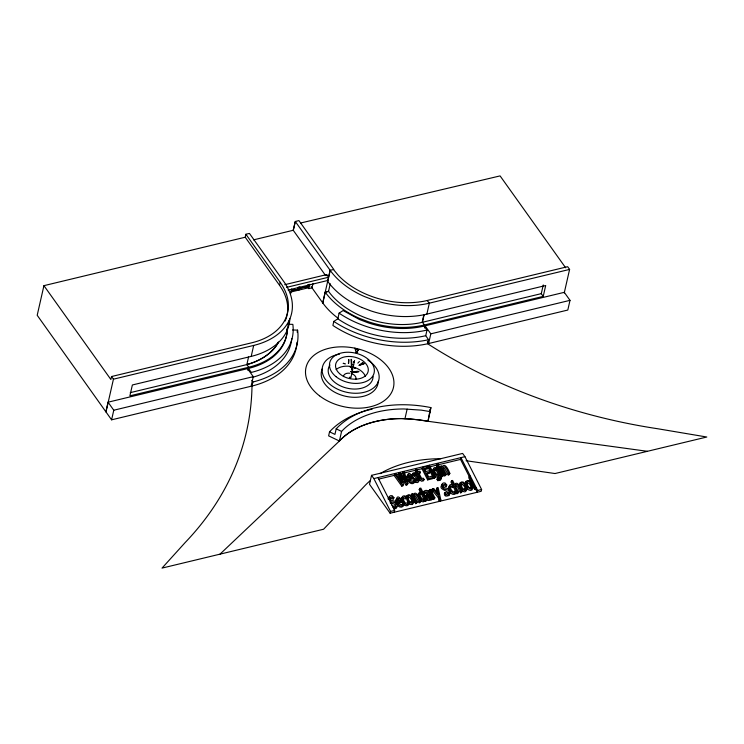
<?xml version="1.0" encoding="UTF-8"?>
<svg xmlns="http://www.w3.org/2000/svg" width="744" height="744" viewBox="0 0 744 744"><rect width="100%" height="100%" fill="white"/><g stroke="black" fill="none" stroke-linecap="round" stroke-linejoin="round"><path stroke-width="1.12" d="M357.111 349.978L356.506 349.131M401.276 499.401L401.425 498.136L402.681 497.094M348.657 363.435L348.759 359.464L348.434 363.425M395.678 506.618L394.655 504.125L390.116 502.832M448.567 493.895C448.325 490.008 436.858 489.691 442.485 484.381M351.912 371.972C351.503 373.06 357.018 370.568 358.692 371.498L354.851 371.814M357.845 363.156L359.408 361.472M358.748 371.758L354.739 372.195M465.344 490.036C465.326 487.832 463.745 483.842 461.02 484.437M471.212 488.631C471.194 486.418 469.613 482.438 466.888 483.023M388.089 499.047L388.173 498.48M407.349 498.182C408.94 494.909 412.39 500.461 412.185 502.442M429.446 413.171L428.023 421.29L647.392 451.31M430.153 411.609L430.888 407.591A97.52 64.747 12.8 0 0 336.195 428.842L334.93 434.403L329.546 431.827L328.625 435.863L339.404 441.015A91.67 60.859 12.8 0 1 401.769 418.574L410.456 418.872L427.967 421.216L430.153 411.609L421.402 410.149L403.955 408.968A91.056 60.45 12.8 0 0 341.58 431.418L336.195 428.842M418.398 479.136L417.551 480.057L415.05 479.434C413.404 483.005 415.524 476.941 415.803 481.024C424.601 481.331 416.175 475.928 413.766 474.533L414.51 473.612L416.817 474.086L416.054 472.579C407.656 472.645 416.287 477.732 418.398 479.136L417.747 480.447C417.152 477.695 413.069 479.731 412.371 476.811M350.266 377.115L349.401 377.348L349.745 378.036L350.908 377.719L354.581 360.431M364.039 363.714L359.984 365.183M402.95 498.461C405.908 499.652 405.675 497.411 407.526 495.895M350.889 371.74L351.456 371.396L351.214 371.795M312.982 283.548L312.006 287.854L308.797 288.626L307.942 287.426M287.407 329.592A74.251 49.299 12.8 0 1 248.728 367.238L129.893 395.836L132.367 384.974L251.202 356.385L253.685 345.43A74.251 49.299 12.8 0 0 283.752 281.511L249.435 233.411L245.901 234.258L245.222 237.224L43.933 285.659L37.2 315.279L111.591 419.83L251.081 386.257L253.267 376.659L247.538 368.633L108.047 402.197L105.862 411.804M245.901 234.258L280.218 282.367A70.196 46.602 12.8 0 1 251.798 342.779L111.554 376.529L110.875 379.496L43.933 285.659M106.039 411.758L113.441 379.18L111.554 376.529M111.591 419.83L113.776 410.223L108.047 402.197M247.984 370.54L248.728 367.238L246.841 364.597L248.57 356.99M370.196 480.698A112.158 74.465 12.8 0 0 364.858 485.73L323.603 529.226L162.034 568.1L185.191 542.516A497.011 329.973 12.8 0 0 252.011 386.034L252.923 381.998A87.346 57.995 12.8 0 0 297.591 330.131L292.578 329.973M287.026 315.214A70.196 46.602 12.8 0 0 279.549 285.324L280.218 282.367M293.257 230.454L295.294 221.47L298.949 220.605L333.786 269.44L330.15 270.314L327.686 281.297A74.307 49.337 12.8 0 0 362.077 307.532M290.69 293.452L291.713 288.97M286.756 331.219L289.239 320.273M291.025 290.941L297.981 289.267L298.493 287.007M299.804 286.673L299.042 290.03L298.753 289.63M297.126 332.149L297.591 330.131M307.495 286.775L300.251 288.049L307.495 286.775L308.007 284.543M308.993 284.459L308.23 287.826L290.858 292.001M308.797 288.626L309.783 284.301M326.449 275.671L326.69 274.592L284.701 284.701M325.593 275.54L293.238 230.277L295.294 221.47L330.169 270.342L322.766 302.929L325.193 292.122L328.504 291.322A70.745 46.965 12.8 0 0 422.136 322.347L541.279 293.648L543.26 284.961M330.262 283.752L328.532 291.36L325.193 292.122A74.307 49.337 12.8 0 0 359.603 318.395L368.559 321.808A74.307 49.337 12.8 0 0 424.396 324.97L543.232 296.382L545.696 285.519L426.861 314.117A74.307 49.337 12.8 0 1 371.033 310.946L362.058 307.523M427.67 343.765L428.581 339.729L425.726 335.711A81.18 53.903 12.8 0 1 337.813 318.813L333.814 321.417L332.894 325.454A89.633 59.511 12.8 0 0 427.67 343.765A411.906 273.476 12.8 0 0 657.668 428.739L706.8 437.016L555.015 473.537L466.07 460.722M337.813 318.813L339.097 313.159L343.086 310.546L359.343 319.464L368.317 322.887A74.307 49.337 12.8 0 0 424.145 326.049L427.01 330.057L425.726 335.711M355.548 350.48L355.809 349.336M356.339 352.758L358.273 349.606M219.992 554.159L339.404 441.015L341.58 431.418M371.544 475.342L369.508 484.316L390.126 513.221L481.201 491.3L481.61 489.506L464.935 456.667L462.629 453.431L371.544 475.342L373.86 478.578L390.535 511.426L390.126 513.221M422.146 322.357L423.875 314.749M424.173 314.647L422.443 322.245L424.396 324.97L424.145 326.049M426.861 314.117L429.344 303.161L427.103 300.539A70.764 46.984 12.8 0 1 338.288 275.327L333.489 269.551M424.601 327.974L425.084 325.826L564.287 292.327L570.006 300.344L567.812 310.043L428.609 343.533L427.335 341.756M404.959 418.686L407.135 409.079M428.609 343.533L430.813 333.842L425.084 325.826M394.246 512.225L394.655 510.431L377.98 477.592M429.679 412.157L430.367 409.135L429.623 413.153L430.888 407.591M469.399 476.867L460.545 459.42L460.945 457.625L477.629 490.463L477.22 492.258L475.137 488.157M564.231 293.006L569.597 269.412L567.653 266.687L427.4 300.437M439.918 478.671L439.09 475.9C436.421 480.54 430.097 470.971 433.817 468.748M454.714 492.361L455.579 490.538L456.388 492.119C455.672 495.82 450.994 494.695 449.943 491.831M455.523 490.547C454.51 493.839 451.05 490.547 450.706 488.52C447.981 484.121 455.421 487.487 452.603 484.66C444.996 482.772 452.017 497.299 456.388 492.119M431.036 497.745L430.33 499.066L430.841 499.949L431.492 498.638L431.036 497.745L429.679 500.377C426.944 501.809 423.634 496.378 426.675 494.965M396.896 507.213L395.985 508.496L393.781 508.812M423.922 499.754L424.74 497.978L422.285 493.142C416.826 491.579 422.694 502.842 424.74 497.978M438.337 475.165L439.155 473.417L436.821 468.822C431.455 467.186 436.933 478.048 439.155 473.417M430.441 496.574C429.297 500.61 424.908 494.379 429.26 494.249L430.441 496.574L429.79 497.885L428.609 495.56L429.26 494.249M402.337 504.851L403.192 503.149L403.973 504.683C403.155 508.422 398.226 507.585 397.045 504.534M403.136 503.158C402.225 505.985 398.765 504.265 398.207 502.107L402.29 501.121C393.883 487.739 395.222 511.361 403.973 504.683M414.213 479.675C413.301 482.503 409.832 480.773 409.284 478.625L413.366 477.639C404.95 464.256 406.298 487.878 415.05 481.201C414.631 477.202 412.66 483.228 414.269 479.666M449.729 487.673C450.529 485.534 453.31 489.152 453.403 486.241L452.696 487.571M406.075 485.088L407.256 484.809L407.907 483.488L404.206 471.845L403.183 472.087L406.373 481.852L400.021 472.849L398.961 473.1L402.104 482.772L395.808 473.863L394.738 474.123L394.078 475.435L401.769 486.13L402.913 485.851L403.574 484.539L400.421 474.886L406.726 483.777L406.075 485.088L400.402 477.081M398.961 473.1L398.31 474.412L401.1 483.014M403.183 472.087L402.532 473.398L405.368 482.075M389.391 499.14L391 498.313L393.13 499.057L393.864 497.727L392.283 495.774A4.399 3.469 26.5 0 0 390.256 495.792C386.703 497.364 390.265 502.888 393.464 502.284C398.235 502.367 395.892 508.84 392.051 505.288M393.204 499.038L393.864 497.727M401.769 486.13L402.42 484.809L403.574 484.539M419.811 473.686L420.462 472.375L419.867 471.203L418.044 471.649L416.817 469.232L415.831 469.473L415.171 470.785L416.398 473.193M413.366 477.639L412.715 478.95L409.646 479.685M415.729 473.361L417.049 471.882L415.831 469.473M398.579 503.176L401.639 502.442L402.29 501.121M417.644 473.054L416.324 474.533L417.644 473.054C419.002 474.756 420.369 481.842 424.089 479.517L423.438 478.243L421.625 478.401L418.639 472.812L420.462 472.375M413.18 475.416L414.362 474.867L416.11 475.416L416.817 474.086M405.499 498.926L406.205 497.596L407.675 501.912L410.13 504.441L412.548 504.534L413.339 502.414M415.05 481.201C412.613 487.952 404.011 479.164 407.489 475.165M415.803 481.024L415.152 482.344L417.468 482.577L418.621 481.805L418.807 480.466M429.381 465.223L435.314 476.895L434.654 478.215L433.668 478.448L427.549 466.228L422.639 467.409L421.988 468.72L427.661 479.899L432.571 478.708L433.222 477.397L428.312 478.578L427.661 479.899M419.188 502.758L419.839 501.437C419.021 500.405 416.287 491.207 414.017 495.82L417.198 502.079L416.538 503.39L415.552 503.632L411.293 495.244L411.944 493.932L412.939 493.7L413.413 494.63C416.045 489.329 420.397 499.661 420.834 501.205L420.183 502.516L419.188 502.758L415.626 496.146L414.036 495.913M406.15 497.615C403.127 495.318 402.262 499.494 404.234 501.298C405.499 505.669 408.791 500.498 409.191 503.474C407.517 508.812 401.565 503.855 401.407 500.201M427.735 466.767L428.386 465.456L434.319 477.136L433.668 478.448M424.089 479.517L423.438 480.829C419.718 483.154 418.351 476.067 416.993 474.365M420.574 492.37L419.188 489.645L419.839 488.334L420.834 488.101L426.768 499.773L426.107 501.084L425.122 501.326L424.685 500.47L425.336 499.159L425.773 500.014L425.122 501.326M424.666 469.557L427.567 468.86L428.219 467.548L424.35 468.478L425.912 471.538L429.511 470.673L430.181 471.994L429.53 473.305L426.824 473.956M415.552 503.632L416.203 502.321L417.198 502.079M424.08 499.289L421.625 494.453L422.285 493.142M436.979 463.875L436.328 465.186L437.072 466.646L438.197 466.376L438.848 465.065L438.104 463.596L436.979 463.875L437.723 465.335L437.072 466.646M430.841 499.949L431.827 499.717L432.478 498.406C431.102 495.644 428.786 487.636 424.099 491.207L423.448 492.519C423.745 495.802 426.424 491.124 427.651 493.718M424.173 493.96C424.778 489.673 431.725 492.733 426.386 494.388C425.298 496.481 427.902 500.275 430.33 499.066M438.504 474.737L436.17 470.134L436.821 468.822M437.853 468.032L438.504 466.721L439.49 466.488L443.75 474.867L443.099 476.179L442.103 476.42L437.853 468.032L438.839 467.799M448.195 474.951L448.846 473.64C448.028 472.598 445.293 463.41 443.024 468.023L446.195 474.281L445.544 475.593L444.559 475.825L440.299 467.446L440.95 466.135L441.945 465.893L442.42 466.823C445.052 461.531 449.404 471.863 449.841 473.398L449.19 474.719L448.195 474.951L444.633 468.348L443.043 468.106M432.171 490.222L432.822 488.91C434.924 490.966 431.846 490.091 431.846 491.877L434.868 497.829L434.208 499.14L433.222 499.382L428.963 490.994L429.613 489.682L430.609 489.44L431.241 490.687L431.985 489.189L433.892 488.65L438.653 494.472L437.109 487.878L438.142 487.627L440.801 499.866L440.141 501.186M440.941 477.704L441.099 479.099L440.206 480.373L437.704 480.633L436.951 479.164C437.658 476.988 442.95 478.68 439.751 474.588C436.579 480.196 429.325 466.023 436.235 467.669L437.044 467.074C437.844 469.278 446.056 479.852 438.356 479.322L437.612 477.853M437.704 480.633L438.356 479.322M433.51 490.445L432.85 491.756L431.864 491.989M442.103 476.42L442.764 475.109L443.75 474.867M437.481 493.588L436.449 489.189L437.109 487.878M444.559 475.825L445.21 474.514L446.195 474.281M433.222 499.382L433.873 498.071L434.868 497.829M439.016 496.378L439.741 500.126L439.081 501.437L438.365 497.69L439.016 496.378L432.822 488.91M442.271 486.418L443.88 485.59L446.009 486.334L446.744 485.004L445.163 483.042A4.399 3.469 26.5 0 0 443.136 483.07L441.704 484.446L442.466 487.506L444.094 489.068L448.186 490.091L449.246 491.905L448.167 493.411L444.931 492.565L445.87 494.425C449.311 496.443 452.138 492.296 449.357 489.691C447.823 487.134 442.559 489.171 442.922 485.107L444.531 484.279L446.66 485.023M446.744 485.004L446.009 486.334M445.005 492.547L444.27 493.876L445.219 495.736L446.66 496.09L449.302 495.439L449.757 493.272M460.517 492.807L461.513 492.575L462.163 491.263C461.726 489.719 457.365 479.387 454.733 484.679L452.594 480.457L451.599 480.698L450.948 482.01L456.872 493.681L457.867 493.449L458.518 492.137L455.347 485.879C457.616 481.266 460.35 490.454 461.168 491.496L460.517 492.807C458.909 491.747 458.258 484.27 455.086 486.269M445.219 495.736L445.87 494.425M454.928 491.849L455.579 490.538M456.872 493.681L457.532 492.37L458.518 492.137M470.375 476.179L469.38 476.42L468.729 477.732L474.653 489.403L475.649 489.171L476.3 487.859L475.314 488.092L474.653 489.403M412.948 495.337L413.952 494.341M345.467 363.909L343.3 363.332M278.349 342.073L276.182 345.774A73.349 48.695 12.8 0 1 246.841 364.597L130.247 392.655M409.191 503.474C404.82 508.664 397.808 494.128 405.406 496.016L406.205 497.596M357.092 352.154L357.566 351.549M356.767 349.55L357.26 348.945M426.768 496.639L428.609 495.56M431.046 490.808L431.92 490.296M358.124 350.303L358.98 349.438M434.04 470.329L436.17 470.134M466.088 481.88L465.288 483.293L465.763 485.73M407.972 476.458L409.321 476.132L410.604 477.146M396.896 499.94L398.245 499.615L399.528 500.628M361.286 363.909L363.072 362.486L358.85 365.397M352.117 369.573L351.493 369.377M454.854 484.586L455.719 484.353M419.281 493.058L418.249 494.081L418.305 496.192M396.952 498.434L395.594 500.126L396.496 503.567M460.75 483.089C455.933 485.665 465.326 496.462 466.553 489.608M449.878 485.739L448.474 487.357L449.357 490.798M389.075 497.299L389.605 497.104M413.273 473.723L412.204 474.43L412.13 476.262M359.882 364.839L364.067 363.677M253.472 239.884L293.238 230.277M286.598 287.361L328.569 277.224L326.69 274.592M288.077 290.067L327.844 280.46M291.732 290.299L297.981 289.267M113.441 379.18L253.685 345.43M569.597 269.412L429.344 303.161A74.307 49.337 12.8 0 1 373.516 299.999L364.541 296.577A74.307 49.337 12.8 0 1 330.169 270.342M113.776 410.223L253.267 376.659M430.813 333.842L570.006 300.344M373.86 478.578L464.935 456.667M378.687 479.117L422.415 468.59M426.907 467.511L460.545 459.42M437.723 465.335L438.848 465.065M440.299 467.446L441.285 467.204M430.181 471.994L426.582 472.858L428.684 477.006L432.552 476.076M406.726 483.777L407.907 483.488M434.319 477.136L435.314 476.895M448.846 473.64L449.841 473.398M436.951 479.164L437.928 479.331M419.188 489.645L420.183 489.413M411.293 495.244L412.288 495.011M428.963 490.994L429.958 490.752M436.449 489.189L437.491 488.948M419.839 501.437L420.834 501.205M425.773 500.014L426.768 499.773M431.492 498.638L432.478 498.406M461.168 491.496L462.163 491.263M390.535 511.426L394.655 510.431M477.629 490.463L481.61 489.506M439.741 500.126L440.801 499.866M300.529 223.033L500.089 175.9L565.635 267.775M352.34 369.322L351.438 359.38M356.432 352.238L357.762 352.07M420.1 494.314L421.625 494.453M351.968 371.926L358.692 371.498M287.826 324.217L292.838 324.375A81.198 53.903 12.8 0 1 251.333 372.418L248.468 368.41A74.251 49.299 12.8 0 0 287.175 328.588M427.995 421.281L419.244 419.793L401.779 418.574A91.056 60.45 12.8 0 0 339.404 441.015M392.99 507.157C396.431 509.166 399.258 505.018 396.478 502.414C394.943 499.866 389.679 501.893 390.042 497.829L391.651 497.001L393.781 497.745M343.291 363.36L344.267 363.621M432.859 491.049L438.365 497.69M394.738 474.123L402.42 484.809M541.279 293.648L543.232 296.382M311.15 286.654L322.766 302.929M245.222 237.224L279.549 285.324M251.779 380.389L252.923 381.998M466.758 487.692C467.455 490.296 472.719 492.156 472.421 488.194M408.633 479.936L409.014 480.615M469.38 476.42L475.314 488.092M451.599 480.698L457.532 492.37M440.95 466.135L445.21 474.514M438.504 466.721L442.764 475.109M422.639 467.409L428.312 478.578M429.613 489.682L433.873 498.071M416.38 472.049L416.975 473.212M424.099 491.207L424.833 492.649M419.839 488.334L421.69 491.97C415.645 490.752 420.481 502.005 424.619 500.47C423.243 504.441 418.993 499.373 418.602 497.113M411.944 493.932L416.203 502.321M401.249 501.67L401.639 502.442M352.572 366.959L353.084 366.913M354.916 348.08L356.181 352.879M351.056 359.389L351.54 368.243M338.167 318.302A74.205 49.271 12.8 0 1 322.766 302.929M289.872 318.739A74.251 49.299 12.8 0 1 251.202 356.385M278.479 342.296A73.052 48.5 12.8 0 1 246.841 364.597M286.793 316.2A70.196 46.602 12.8 0 1 285.157 321.027M297.014 342.24A87.346 57.995 12.8 0 1 252.011 386.034M291.778 338.474A81.198 53.903 12.8 0 1 252.328 377.394M428.581 339.729A89.633 59.511 12.8 0 1 333.814 321.417M427.01 330.057A81.18 53.903 12.8 0 1 339.097 313.159M329.546 431.827A103.779 68.904 12.8 0 1 372.167 409.126M380.035 473.696A112.158 74.465 12.8 0 1 440.783 458.723M378.24 381.281A28.923 19.204 12.8 0 1 345.672 396.292A28.923 19.204 12.8 0 1 322.254 368.857M336.139 369.573A16.619 11.03 12.8 0 1 352.293 366.792A16.619 11.03 12.8 0 1 365.471 376.399M343.412 376.594A6.398 4.25 12.8 0 1 349.922 373.237M351.549 373.627A6.398 4.25 12.8 0 1 355.762 379.524M367.834 360.077A28.923 19.204 12.8 0 1 370.066 390.154A28.923 19.204 12.8 0 1 326.69 381.086A28.923 19.204 12.8 0 1 339.524 354.163M373.097 376.352A22.776 15.122 12.8 0 1 346.127 387.94A22.776 15.122 12.8 0 1 329.936 364.96M355.009 358.71L355.009 358.71M353.558 361.882L354.209 361.882L353.558 361.882M354.758 368.168L355.232 368.345L354.758 368.168M412.836 501.131C406.075 505.539 407.498 486.641 412.836 501.131M466.051 488.324C459.29 492.733 460.722 473.835 466.051 488.324M471.919 486.911C465.158 491.319 466.581 472.431 471.919 486.911M406.996 495.597C406.196 498.88 410.53 505.827 413.869 502.414C414.65 499.14 410.325 492.175 406.996 495.597M460.211 482.791C459.42 486.074 463.745 493.021 467.083 489.608C467.864 486.334 463.54 479.369 460.211 482.791M466.079 481.377C465.279 484.67 469.613 491.607 472.952 488.194C473.733 484.921 469.408 477.955 466.079 481.377M350.777 366.848L350.275 367.015L350.777 366.848M351.959 371.423L351.214 371.321L351.959 371.423M397.556 498.629L397.659 501.028L400.774 500.275L399.249 498.443L397.556 498.629M408.623 475.146L408.735 477.546L411.851 476.792L410.316 474.96L408.623 475.146M408.335 501.902L407.675 503.214L408.391 501.893M353.14 364.439L353.605 364.839L353.14 364.439M319.455 395.78A44.854 29.779 12.8 0 0 392.786 389.754A44.854 29.779 12.8 0 0 336.92 347.029A44.854 29.779 12.8 0 0 319.455 395.78M335.953 376.622A22.776 15.122 12.8 0 0 373.581 374.567A22.776 15.122 12.8 0 0 346.23 352.284A22.776 15.122 12.8 0 0 335.953 376.622M339.543 373.618A16.619 11.03 12.8 0 0 367.415 373.395A16.619 11.03 12.8 0 0 348.806 356.45A16.619 11.03 12.8 0 0 339.543 373.618"/></g></svg>
